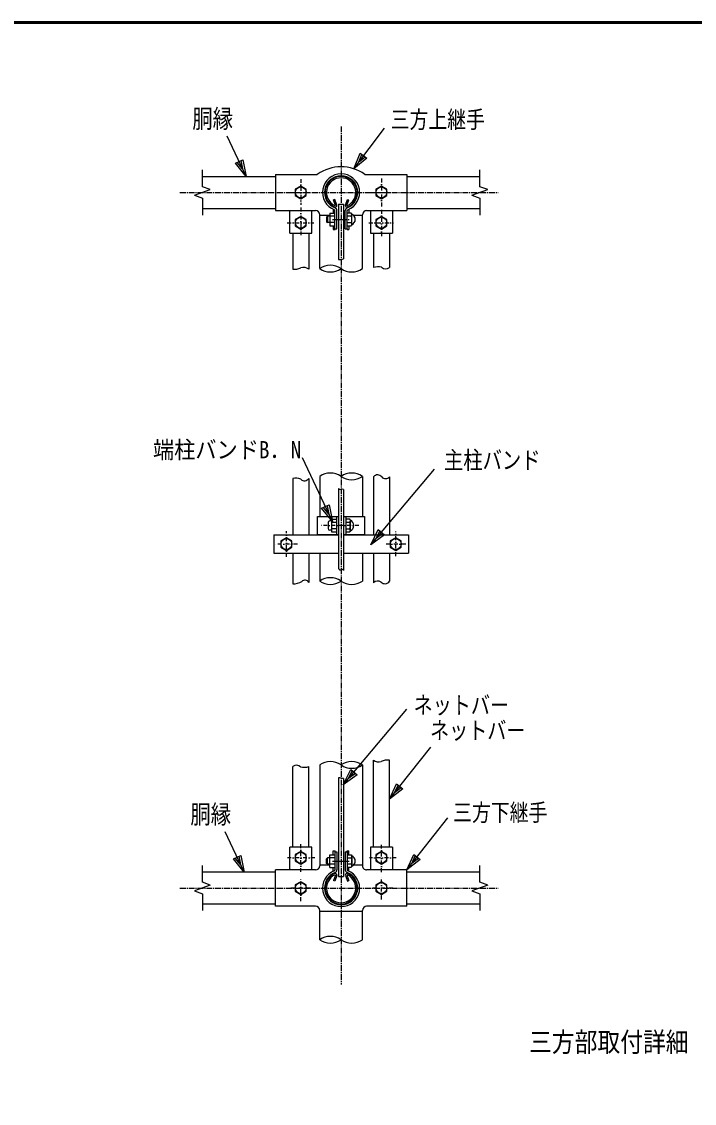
# Model space of a CAD drawing. Units: millimetres, scale not verified. Extents: x -4425 to 4425, y -3150 to 3150.
# Drawn here: x 1198 to 2912, y 169 to 2925 of the extents above; entities that cross this region are included whole.
import ezdxf
from ezdxf.enums import TextEntityAlignment as Align

# ---------------------------------------------------------------- set-up
doc = ezdxf.new("R2010")
doc.units = ezdxf.units.MM
doc.header["$LTSCALE"] = 20
doc.linetypes.add('USER1', pattern=[1.01, 0.5, -0.25, 0.01, -0.25])
doc.linetypes.add('USER2', pattern=[1.125, 0.75, -0.125, 0.125, -0.125])
for name, color, linetype, lineweight in [('0-1_1', 7, 'Continuous', 25), ('0-2_0', 7, 'Continuous', 25), ('0-3_CENTLN-L', 2, 'USER2', 25), ('0-7_WAKU', 7, 'Continuous', 25)]:
    doc.layers.add(name, color=color, linetype=linetype, lineweight=lineweight)
doc.styles.add('ＭＳ ゴシック', font='')
doc.styles.get('ＭＳ ゴシック').set_extended_font_data('MS Gothic')

# ---------------------------------------------------------------- blocks, each defined once
blk = doc.blocks.new('C11')
at = {"layer": '0-1_1', "color": 4}
blk.add_line((9441.3, 7557.39), (9376.87, 7694.22), dxfattribs=at)
blk.add_lwpolyline([(9430.11, 7614.02), (9441.3, 7557.39), (9404.77, 7602.09)], close=True, dxfattribs=at)
blk.add_lwpolyline([(9423.77, 7611.03), (9429.37, 7582.72), (9411.11, 7605.07)], dxfattribs=at)
blk = doc.blocks.new('C12')
at = {"layer": '0-1_1', "color": 4}
blk.add_line((9434.63, 6391.67), (9370.2, 6528.5), dxfattribs=at)
blk.add_lwpolyline([(9423.44, 6448.3), (9434.63, 6391.67), (9398.11, 6436.37)], close=True, dxfattribs=at)
blk.add_lwpolyline([(9417.11, 6445.32), (9422.7, 6417.01), (9404.44, 6439.36)], dxfattribs=at)
blk = doc.blocks.new('C13')
at = {"layer": '0-1_1', "color": 4}
blk.add_line((9806.99, 7582.85), (9911.2, 7721.64), dxfattribs=at)
blk.add_lwpolyline([(9851.81, 7619.22), (9806.99, 7582.85), (9829.42, 7636.03)], close=True, dxfattribs=at)
blk.add_lwpolyline([(9846.21, 7623.43), (9823.8, 7605.24), (9835.02, 7631.83)], dxfattribs=at)
blk = doc.blocks.new('C14')
at = {"layer": '0-1_1', "color": 4}
blk.add_line((9865.15, 6935.98), (10081.02, 7193.09), dxfattribs=at)
blk.add_lwpolyline([(9911.88, 6969.86), (9865.15, 6935.98), (9890.44, 6987.87)], close=True, dxfattribs=at)
blk.add_lwpolyline([(9906.52, 6974.37), (9883.15, 6957.42), (9895.8, 6983.37)], dxfattribs=at)
blk = doc.blocks.new('C15')
at = {"layer": '0-1_1', "color": 4}
blk.add_line((9928.44, 6638.88), (10068.65, 6816.03), dxfattribs=at)
blk.add_lwpolyline([(9974.17, 6674.11), (9928.44, 6638.88), (9952.22, 6691.48)], close=True, dxfattribs=at)
blk.add_lwpolyline([(9968.68, 6678.45), (9945.82, 6660.84), (9957.71, 6687.14)], dxfattribs=at)
blk = doc.blocks.new('C16')
at = {"layer": '0-1_1', "color": 4}
blk.add_line((9987.01, 6398.82), (10127.22, 6575.96), dxfattribs=at)
blk.add_lwpolyline([(10032.74, 6434.04), (9987.01, 6398.82), (10010.79, 6451.42)], close=True, dxfattribs=at)
blk.add_lwpolyline([(10027.25, 6438.38), (10004.39, 6420.77), (10016.28, 6447.07)], dxfattribs=at)

msp = doc.modelspace()

# ---------------------------------------------------------------- linework, layer by layer
at = {"layer": '0-1_1', "color": 4}
for p, q in [((1658.37, 2504.66), (1658.37, 2547.52)), ((2365.51, 2504.66), (2365.51, 2547.52)), ((1638.23, 2482.68), (1678.51, 2497.34)), ((1678.51, 2497.34), (1658.37, 2504.66)), ((2345.38, 2482.68), (2385.65, 2497.34)), ((2385.65, 2497.34), (2365.51, 2504.66)), ((1989.69, 1651.49), (1913.39, 1813.55)), ((1678.51, 724.68), (1638.23, 710.02)), ((2385.65, 724.68), (2345.38, 710.02)), ((1638.23, 710.02), (1658.37, 702.69)), ((1658.37, 702.69), (1658.37, 659.84)), ((2345.38, 710.02), (2365.51, 702.69)), ((2365.51, 702.69), (2365.51, 659.84))]:
    msp.add_line(p, q, dxfattribs=at)
at = {"layer": '0-1_1'}
for p, q in [((1844.8, 2536.08), (1844.8, 2443.94)), ((1844.8, 2536.08), (1951.29, 2536.08)), ((2072.59, 2536.08), (2179.08, 2536.08)), ((2179.08, 2536.08), (2179.08, 2443.94)), ((1658.37, 2530.72), (1844.8, 2530.72)), ((2179.08, 2530.72), (2365.51, 2530.72)), ((1995.82, 2472.34), (1992.6, 2471.16)), ((1997.74, 2457.04), (1992.6, 2471.16)), ((2001.12, 2457.75), (1995.82, 2472.34)), ((2005.51, 2460.52), (2005.51, 2318.92)), ((2005.51, 2460.52), (2018.37, 2460.52)), ((2018.37, 2460.52), (2018.37, 2320.8)), ((2022.76, 2457.75), (2028.07, 2472.34)), ((2026.15, 2457.04), (2031.29, 2471.16)), ((2028.07, 2472.34), (2031.29, 2471.16)), ((1658.37, 2449.29), (1844.8, 2449.29)), ((1844.8, 2443.93), (1946.8, 2443.93)), ((1881.23, 2386.08), (1881.23, 2443.94)), ((1936.94, 2386.08), (1936.94, 2443.94)), ((1957.51, 2296.08), (1957.51, 2433.22)), ((1983.39, 2431.08), (1957.51, 2431.08)), ((1976.96, 2429.24), (1974.82, 2427.09)), ((1974.82, 2427.09), (1974.82, 2415.32)), ((1996.25, 2429.24), (1976.96, 2429.24)), ((1976.96, 2428.71), (1976.96, 2413.71)), ((1983.39, 2437.28), (1996.25, 2437.28)), ((1983.39, 2437.28), (1983.39, 2405.13)), ((2037.78, 2437.28), (2027.64, 2437.28)), ((2038.13, 2429.24), (2027.64, 2429.24)), ((2039.42, 2434.43), (2037.78, 2437.28)), ((2039.42, 2407.98), (2039.42, 2434.43)), ((2066.37, 2431.08), (2044.21, 2431.08)), ((2066.37, 2296.08), (2066.37, 2433.22)), ((2077.08, 2443.93), (2179.08, 2443.93)), ((2086.94, 2443.93), (2086.94, 2386.08)), ((2142.66, 2443.93), (2142.66, 2386.08)), ((2179.08, 2449.29), (2365.51, 2449.29)), ((1974.82, 2415.32), (1976.96, 2413.18)), ((1996.25, 2413.18), (1976.96, 2413.18)), ((1983.39, 2405.13), (1996.25, 2405.13)), ((2027.64, 2413.17), (2038.13, 2413.17)), ((1881.23, 2386.08), (1936.94, 2386.08)), ((1888.73, 2386.08), (1888.73, 2294.16)), ((1929.44, 2386.08), (1929.44, 2294.16)), ((2086.94, 2386.08), (2142.66, 2386.08)), ((2094.44, 2386.08), (2094.44, 2298.45)), ((2135.16, 2386.08), (2135.16, 2298.45)), ((1957.51, 1766.4), (1957.51, 1664.61)), ((2066.37, 1766.4), (2066.37, 1664.61)), ((2094.44, 1765.56), (2094.44, 1617.47)), ((2135.16, 1765.56), (2135.16, 1617.47)), ((1888.73, 1761.27), (1888.73, 1617.47)), ((1929.44, 1761.27), (1929.44, 1617.47)), ((2005.51, 1735.4), (2005.52, 1531.15)), ((2018.37, 1732.61), (2018.37, 1526.98)), ((1987.3, 1657.11), (2000.16, 1657.11)), ((1987.3, 1657.11), (1987.3, 1624.97)), ((2000.16, 1664.61), (2000.16, 1617.47)), ((2018.37, 1664.61), (2071.73, 1664.61)), ((2023.73, 1664.61), (2023.73, 1617.47)), ((2033.87, 1657.11), (2023.73, 1657.11)), ((2035.51, 1654.26), (2033.87, 1657.11)), ((2035.51, 1627.82), (2035.51, 1654.26)), ((2071.73, 1664.61), (2071.73, 1617.47)), ((1978.73, 1648.54), (1978.73, 1633.54)), ((1987.3, 1652.83), (1983.01, 1652.83)), ((1987.3, 1629.26), (1983.01, 1629.26)), ((2000.16, 1649.07), (1987.46, 1649.07)), ((2000.16, 1633.01), (1987.46, 1633.01)), ((2034.22, 1649.08), (2023.73, 1649.08)), ((2023.73, 1633.01), (2034.22, 1633.01)), ((1840.51, 1617.47), (2005.52, 1617.47)), ((1840.51, 1617.47), (1840.51, 1570.33)), ((1987.3, 1624.97), (2000.16, 1624.97)), ((2071.73, 1617.47), (2018.37, 1617.47)), ((2018.37, 1617.47), (2183.37, 1617.47)), ((2183.37, 1617.47), (2183.37, 1570.33)), ((1840.51, 1570.33), (2005.52, 1570.33)), ((1888.73, 1570.33), (1888.73, 1492.89)), ((1929.44, 1570.33), (1929.44, 1496.04)), ((1957.51, 1570.33), (1957.51, 1499.61)), ((2018.37, 1570.33), (2183.37, 1570.33)), ((2066.37, 1570.33), (2066.37, 1499.61)), ((2094.44, 1570.33), (2094.44, 1494.78)), ((2135.16, 1570.33), (2135.16, 1499.19)), ((1888.73, 821.28), (1888.73, 1027.1)), ((1929.44, 821.28), (1929.44, 1027.1)), ((1957.51, 1031.28), (1957.51, 774.14)), ((2066.37, 1031.28), (2066.37, 774.14)), ((2094.44, 821.28), (2094.44, 1043.48)), ((2135.16, 821.28), (2135.16, 1043.48)), ((2005.51, 998.02), (2005.51, 746.84)), ((2018.37, 996.14), (2018.37, 746.84)), ((1936.94, 821.28), (1881.23, 821.28)), ((1881.23, 763.42), (1881.23, 821.28)), ((1936.94, 763.42), (1936.94, 821.28)), ((1983.39, 802.22), (1996.25, 802.22)), ((1983.39, 770.08), (1983.39, 802.22)), ((2142.66, 821.28), (2086.94, 821.28)), ((2086.94, 821.28), (2086.94, 763.42)), ((2142.66, 821.28), (2142.66, 763.42)), ((1957.51, 776.28), (1983.39, 776.28)), ((1974.82, 792.04), (1976.96, 794.18)), ((1974.82, 780.27), (1974.82, 792.04)), ((1976.96, 778.12), (1974.82, 780.27)), ((1996.25, 794.18), (1976.96, 794.18)), ((1976.96, 778.65), (1976.96, 793.65)), ((1996.25, 778.12), (1976.96, 778.12)), ((2027.64, 794.19), (2038.13, 794.19)), ((2038.13, 778.12), (2027.64, 778.12)), ((2039.42, 772.93), (2037.78, 770.08)), ((2039.42, 799.38), (2039.42, 772.93)), ((2044.21, 776.28), (2066.37, 776.28)), ((1844.8, 758.07), (1658.37, 758.07)), ((1844.8, 671.28), (1844.8, 763.42)), ((1946.8, 763.42), (1844.8, 763.42)), ((1983.39, 770.08), (1996.25, 770.08)), ((1997.74, 750.32), (1992.6, 736.2)), ((2001.12, 749.6), (1995.82, 735.02)), ((2005.51, 746.84), (2018.37, 746.84)), ((2022.76, 749.6), (2028.07, 735.02)), ((2026.15, 750.32), (2031.29, 736.2)), ((2037.78, 770.08), (2027.64, 770.08)), ((2179.08, 763.42), (2077.08, 763.42)), ((2179.08, 671.28), (2179.08, 763.42)), ((2365.51, 758.07), (2179.08, 758.07)), ((1995.82, 735.02), (1992.6, 736.2)), ((2028.07, 735.02), (2031.29, 736.2)), ((1844.8, 676.64), (1658.37, 676.64)), ((1946.8, 671.28), (1844.8, 671.28)), ((2179.08, 671.28), (2077.08, 671.28)), ((2365.51, 676.64), (2179.08, 676.64)), ((1957.51, 585.57), (1957.51, 660.57)), ((1957.51, 658.42), (2066.37, 658.42)), ((2066.37, 585.57), (2066.37, 660.57))]:
    msp.add_line(p, q, dxfattribs=at)
at = {"layer": '0-1_1', "color": 4, "linetype": 'USER1'}
for p, q in [((1909.08, 2524.06), (1909.08, 2458.53)), ((2114.8, 2525.1), (2114.8, 2453.01)), ((1882.07, 2490.01), (1934.68, 2490.01)), ((2087.12, 2490.01), (2141.51, 2490.01)), ((1909.08, 2451.29), (1909.08, 2376.09)), ((2114.8, 2445.42), (2114.8, 2378.16)), ((1874.56, 2412.86), (1942.19, 2412.86)), ((2082.83, 2412.86), (2145.45, 2412.86)), ((1872.66, 1561.21), (1872.66, 1626.73)), ((2057.49, 1641.04), (1960.3, 1641.04)), ((2151.23, 1563.41), (2151.23, 1626)), ((1900.78, 1593.9), (1843.44, 1593.9)), ((2176.86, 1593.9), (2123.31, 1593.9)), ((1909.08, 758.36), (1909.08, 830.1)), ((2114.8, 757.63), (2114.8, 827.91)), ((1945.21, 794.5), (1875.72, 794.5)), ((2152.55, 794.5), (2084.58, 794.5)), ((1934.2, 717.35), (1881.03, 717.35)), ((1909.08, 684.06), (1909.08, 743.36)), ((2143.44, 717.35), (2087.99, 717.35)), ((2114.8, 688.45), (2114.8, 744.09))]:
    msp.add_line(p, q, dxfattribs=at)
at = {"layer": '0-1_1', "color": 4}
for points in [[(1638.23, 2482.68), (1658.37, 2475.35), (1658.37, 2432.49)], [(2345.38, 2482.68), (2365.51, 2475.35), (2365.51, 2432.49)], [(1976.55, 1691.73), (1980.75, 1670.49), (1967.05, 1687.25)], [(1678.51, 724.68), (1658.37, 732.01), (1658.37, 774.87)], [(2385.65, 724.68), (2365.51, 732.01), (2365.51, 774.87)]]:
    msp.add_lwpolyline(points, dxfattribs=at)
at = {"layer": '0-1_1'}
for points in [[(1909.08, 2506.09), (1895.16, 2498.05), (1895.16, 2481.96), (1909.08, 2473.92), (1923.01, 2481.96), (1923.01, 2498.05)], [(2114.8, 2506.09), (2100.87, 2498.05), (2100.87, 2481.96), (2114.8, 2473.92), (2128.73, 2481.96), (2128.73, 2498.05)], [(1909.08, 2428.95), (1895.16, 2420.91), (1895.16, 2404.82), (1909.08, 2396.78), (1923.01, 2404.82), (1923.01, 2420.91)], [(2114.8, 2428.95), (2100.87, 2420.91), (2100.87, 2404.82), (2114.8, 2396.78), (2128.73, 2404.82), (2128.73, 2420.91)], [(1872.66, 1577.82), (1886.58, 1585.86), (1886.58, 1601.94), (1872.66, 1609.98), (1858.73, 1601.94), (1858.73, 1585.86)], [(2151.23, 1577.82), (2165.16, 1585.86), (2165.16, 1601.94), (2151.23, 1609.98), (2137.3, 1601.94), (2137.3, 1585.86)], [(1909.08, 778.41), (1923.01, 786.45), (1923.01, 802.54), (1909.08, 810.58), (1895.16, 802.54), (1895.16, 786.45)], [(2114.8, 778.41), (2128.73, 786.45), (2128.73, 802.54), (2114.8, 810.58), (2100.87, 802.54), (2100.87, 786.45)], [(1909.08, 701.27), (1923.01, 709.31), (1923.01, 725.39), (1909.08, 733.44), (1895.16, 725.39), (1895.16, 709.31)], [(2114.8, 701.27), (2128.73, 709.31), (2128.73, 725.39), (2114.8, 733.44), (2100.87, 725.39), (2100.87, 709.31)]]:
    msp.add_lwpolyline(points, close=True, dxfattribs=at)
for points in [[(2027.64, 2405.14), (2037.78, 2405.14), (2039.42, 2407.98)], [(2005.51, 1617.47), (1952.16, 1617.47), (1952.16, 1664.61), (2005.51, 1664.61)], [(2023.73, 1624.97), (2033.87, 1624.97), (2035.51, 1627.82)], [(2027.64, 802.22), (2037.78, 802.22), (2039.42, 799.38)]]:
    msp.add_lwpolyline(points, dxfattribs=at)
at = {"layer": '0-1_1', "color": 4}
msp.add_lwpolyline([(1981.3, 1693.96), (1989.69, 1651.49), (1962.3, 1685.02)], close=True, dxfattribs=at)
at = {"layer": '0-1_1'}
for centre in [(1909.08, 2490.01), (2114.8, 2490.01), (1909.08, 2412.86), (2114.8, 2412.86), (1872.66, 1593.9), (2151.23, 1593.9), (1909.08, 794.5), (2114.8, 794.5), (1909.08, 717.35), (2114.8, 717.35)]:
    msp.add_circle(centre, 13.93, dxfattribs=at)
for centre, radius, start, end in [((2011.94, 2450.36), 105, 54.71885, 125.28128), ((2011.94, 2490.01), 40.71, 296.23575, 242.80084), ((2011.94, 2490.01), 37.29, 294.33505, 245.82556), ((1996.94, 2456.85), 4.29, 245.55103, 10.6546), ((2026.94, 2456.83), 4.29, 169.34531, 287.95502), ((1946.8, 2433.22), 10.71, 0, 90), ((2013.96, 2438), 25.71, 340.09047, 352.02042), ((2013.71, 2421.21), 25.71, 341.79012, 18.20988), ((2033.23, 2421.21), 14.76, 294.79445, 65.20555), ((2077.08, 2433.22), 10.71, 90, 179.99992), ((2013.96, 2404.41), 25.71, 7.97958, 19.90953), ((2010.05, 1657.83), 25.71, 340.09047, 352.02042), ((2029.32, 1641.04), 14.76, 294.79445, 65.20555), ((1983.01, 1648.54), 4.29, 90, 180), ((1983.01, 1633.54), 4.29, 180, 270), ((2009.8, 1641.04), 25.71, 341.79012, 18.20988), ((2010.05, 1624.25), 25.71, 7.97958, 19.90953), ((2033.23, 786.15), 14.76, 294.79445, 65.20555), ((1946.8, 774.14), 10.71, 270, 0), ((2013.96, 802.95), 25.71, 340.09047, 352.02042), ((2013.71, 786.15), 25.71, 341.79012, 18.20988), ((2013.96, 769.36), 25.71, 7.97958, 19.90953), ((2077.08, 774.14), 10.71, 179.99992, 270), ((2011.94, 717.35), 40.71, 117.19916, 63.76425), ((2011.94, 717.35), 37.29, 114.17444, 65.66495), ((1996.94, 750.51), 4.29, 349.3454, 114.44897), ((2026.94, 750.53), 4.29, 72.04498, 190.65469), ((1946.8, 660.57), 10.71, 0, 90), ((2077.08, 660.57), 10.71, 90, 179.99992)]:
    msp.add_arc(centre, radius, start, end, dxfattribs=at)
at = {"layer": '0-1_1', "color": 4}
for centre, radius, start, end in [((2005.13, 2366.4), 47.48, 270.46069, 286.18905), ((1891.65, 2340.7), 46.63, 266.40433, 292.51282), ((1916.74, 2280.17), 18.89, 47.77401, 112.5283), ((1984.73, 2257.16), 47.49, 55.03597, 124.96473), ((1984.73, 2335), 47.49, 235.03528, 304.96435), ((2039.15, 2335), 47.49, 235.03604, 304.96481), ((2106.68, 2262.91), 37.58, 76.84252, 108.99897), ((2125.79, 2310.24), 15.05, 225.44725, 308.45767), ((1984.73, 1727.48), 47.49, 55.03597, 124.96473), ((2039.15, 1727.48), 47.49, 55.03519, 124.96473), ((2039.15, 1805.32), 47.49, 235.03604, 304.96481), ((2104.85, 1756.32), 13.92, 38.6186, 138.4232), ((2125.22, 1773.3), 12.6, 221.17502, 322.06772), ((1896.21, 1733.59), 28.68, 62.15757, 105.12089), ((1918.6, 1767.93), 12.72, 224.93881, 328.44345), ((2011.19, 1740.87), 7.89, 223.96057, 272.47491), ((2014.45, 1723.75), 9.69, 66.12931, 107.49383), ((2009.64, 1532.92), 4.49, 203.1648, 300.64392), ((2014.27, 1525.3), 4.43, 22.22168, 121.93508), ((1891.09, 1534.13), 41.31, 266.71991, 300.14752), ((1919.88, 1491.59), 10.54, 24.96084, 139.69595), ((1984.73, 1460.7), 47.49, 55.03597, 124.96473), ((1984.73, 1538.53), 47.49, 235.03528, 304.96435), ((2039.15, 1538.53), 47.49, 235.03604, 304.96481), ((2105.56, 1485.23), 14.66, 55.19426, 139.33984), ((2123.8, 1506.38), 13.44, 222.71982, 327.64319), ((1898.09, 1015.31), 15.05, 45.44718, 128.45758), ((1917.21, 1062.63), 37.58, 256.84259, 288.99902), ((1984.73, 992.36), 47.49, 55.03597, 124.96473), ((2039.15, 992.36), 47.49, 55.03519, 124.96473), ((2039.15, 1070.2), 47.49, 235.03604, 304.96481), ((2107.14, 1057.47), 18.89, 227.77408, 292.52838), ((2132.23, 996.94), 46.63, 86.40426, 112.51272), ((2005.13, 950.54), 47.48, 73.81095, 89.53931), ((1984.73, 546.65), 47.49, 55.03597, 124.96473), ((1984.73, 624.48), 47.49, 235.03528, 304.96435), ((2039.15, 624.48), 47.49, 235.03604, 304.96481)]:
    msp.add_arc(centre, radius, start, end, dxfattribs=at)
at = {"layer": '0-2_0', "color": 2}
for p, q in [((1991.95, 2447.14), (1991.95, 2437.28)), ((2031.94, 2447.14), (2031.94, 2437.28)), ((1991.95, 2405.13), (1991.95, 2395.41)), ((2031.94, 2405.14), (2031.94, 2395.41)), ((1991.95, 2395.41), (1996.89, 2395.41)), ((1996.89, 2397.56), (1996.89, 2395.41)), ((2026.99, 2397.56), (2026.99, 2395.41)), ((2026.99, 2395.41), (2031.94, 2395.41)), ((1991.95, 811.95), (1996.89, 811.95)), ((1991.95, 802.22), (1991.95, 811.95)), ((1996.89, 809.8), (1996.89, 811.95)), ((2026.99, 811.95), (2031.94, 811.95)), ((2026.99, 809.8), (2026.99, 811.95)), ((2031.94, 802.22), (2031.94, 811.95)), ((1991.95, 760.22), (1991.95, 770.08)), ((2031.94, 760.22), (2031.94, 770.08)), ((1991.95, 674.35), (1991.95, 674.49)), ((2031.94, 674.35), (2031.94, 674.49))]:
    msp.add_line(p, q, dxfattribs=at)
at = {"layer": '0-2_0'}
for p, q in [((1996.25, 2397.56), (1996.25, 2443.89)), ((2001.19, 2397.56), (2001.19, 2443.89)), ((2022.69, 2397.56), (2022.69, 2443.89)), ((2027.64, 2397.56), (2027.64, 2443.89)), ((1996.25, 2397.56), (2001.19, 2397.56)), ((2022.69, 2397.56), (2027.64, 2397.56)), ((1996.25, 809.8), (2001.19, 809.8)), ((1996.25, 809.8), (1996.25, 763.47)), ((2001.19, 809.8), (2001.19, 763.47)), ((2022.69, 809.8), (2022.69, 763.47)), ((2022.69, 809.8), (2027.64, 809.8)), ((2027.64, 809.8), (2027.64, 763.47))]:
    msp.add_line(p, q, dxfattribs=at)
at = {"layer": '0-2_0', "color": 4, "linetype": 'USER2'}
for p, q in [((1990.24, 2421.21), (2034.78, 2421.21)), ((1990.24, 786.15), (2034.78, 786.15))]:
    msp.add_line(p, q, dxfattribs=at)
at = {"layer": '0-2_0'}
for centre, radius, start, end in [((2011.94, 2490.01), 47.3, 291.15361, 248.84639), ((2011.94, 2490.01), 42.35, 291.15361, 248.84639), ((1994.1, 2443.89), 2.15, 0, 68.84639), ((1994.1, 2443.89), 7.09, 0, 68.84639), ((2029.79, 2443.89), 7.09, 111.15361, 180), ((2029.79, 2443.89), 2.15, 111.15361, 180), ((2011.94, 717.35), 47.3, 111.15361, 68.84639), ((2011.94, 717.35), 42.35, 111.15361, 68.84639), ((1994.1, 763.47), 2.15, 291.15361, 0), ((1994.1, 763.47), 7.09, 291.15361, 0), ((2029.79, 763.47), 7.09, 180, 248.84639), ((2029.79, 763.47), 2.15, 180, 248.84639)]:
    msp.add_arc(centre, radius, start, end, dxfattribs=at)
at = {"layer": '0-3_CENTLN-L'}
for p, q in [((2011.94, 2658.42), (2011.94, 471.95)), ((1601.04, 2490.01), (2412.5, 2490.01)), ((1601.04, 717.35), (2412.5, 717.35))]:
    msp.add_line(p, q, dxfattribs=at)
at = {"layer": '0-7_WAKU'}
msp.add_line((-4047.88, 2923.24), (4198.12, 2923.24), dxfattribs=at)
msp.add_lwpolyline([(-4049.88, 2925.24), (4200.12, 2925.24), (4200.12, -2924.76), (-4049.88, -2924.76)], close=True, dxfattribs=at)
msp.add_lwpolyline([(-4045.88, -2920.76), (-4045.88, 2921.24), (4196.12, 2921.24)], dxfattribs=at)

# ---------------------------------------------------------------- block references
at = {"layer": '0-2_0', "xscale": 0.75, "yscale": 0.75}
for name, p in [('C13', (-5311.17, -3137.32)), ('C11', (-5311.17, -3137.32)), ('C14', (-5311.17, -3610.21)), ('C14', (-5381.42, -4221.81)), ('C15', (-5311.17, -4035.69)), ('C16', (-5311.17, -4035.69)), ('C12', (-5311.17, -4035.69))]:
    msp.add_blockref(name, p, dxfattribs=at)

# ---------------------------------------------------------------- texts
at = {"layer": '0-1_1', "color": 4, "style": 'ＭＳ ゴシック'}
for s, height, width, p in [('胴縁', 47.36, 0.8, (1632.95, 2640.17)), ('三方上継手', 44.05, 0.8, (2138.25, 2640.61)), ('端柱バンドB．N', 43.98, 0.9, (1532.45, 1799.27)), ('主柱バンド', 45.1, 0.8, (2274.22, 1771.82)), ('ネットバー', 44.57, 0.8, (2196.84, 1147.99)), ('ネットバー', 44.57, 0.8, (2238.61, 1083.48)), ('三方下継手', 44.05, 0.8, (2297.42, 874.77)), ('胴縁', 47.36, 0.8, (1627.95, 867.51)), ('三方部取付詳細', 50.09, 0.85, (2491.02, 285.05))]:
    msp.add_text(s, height=height, dxfattribs=dict(at, width=width)).set_placement(p, align=Align.BOTTOM_LEFT)

doc.saveas('drawing.dxf')
